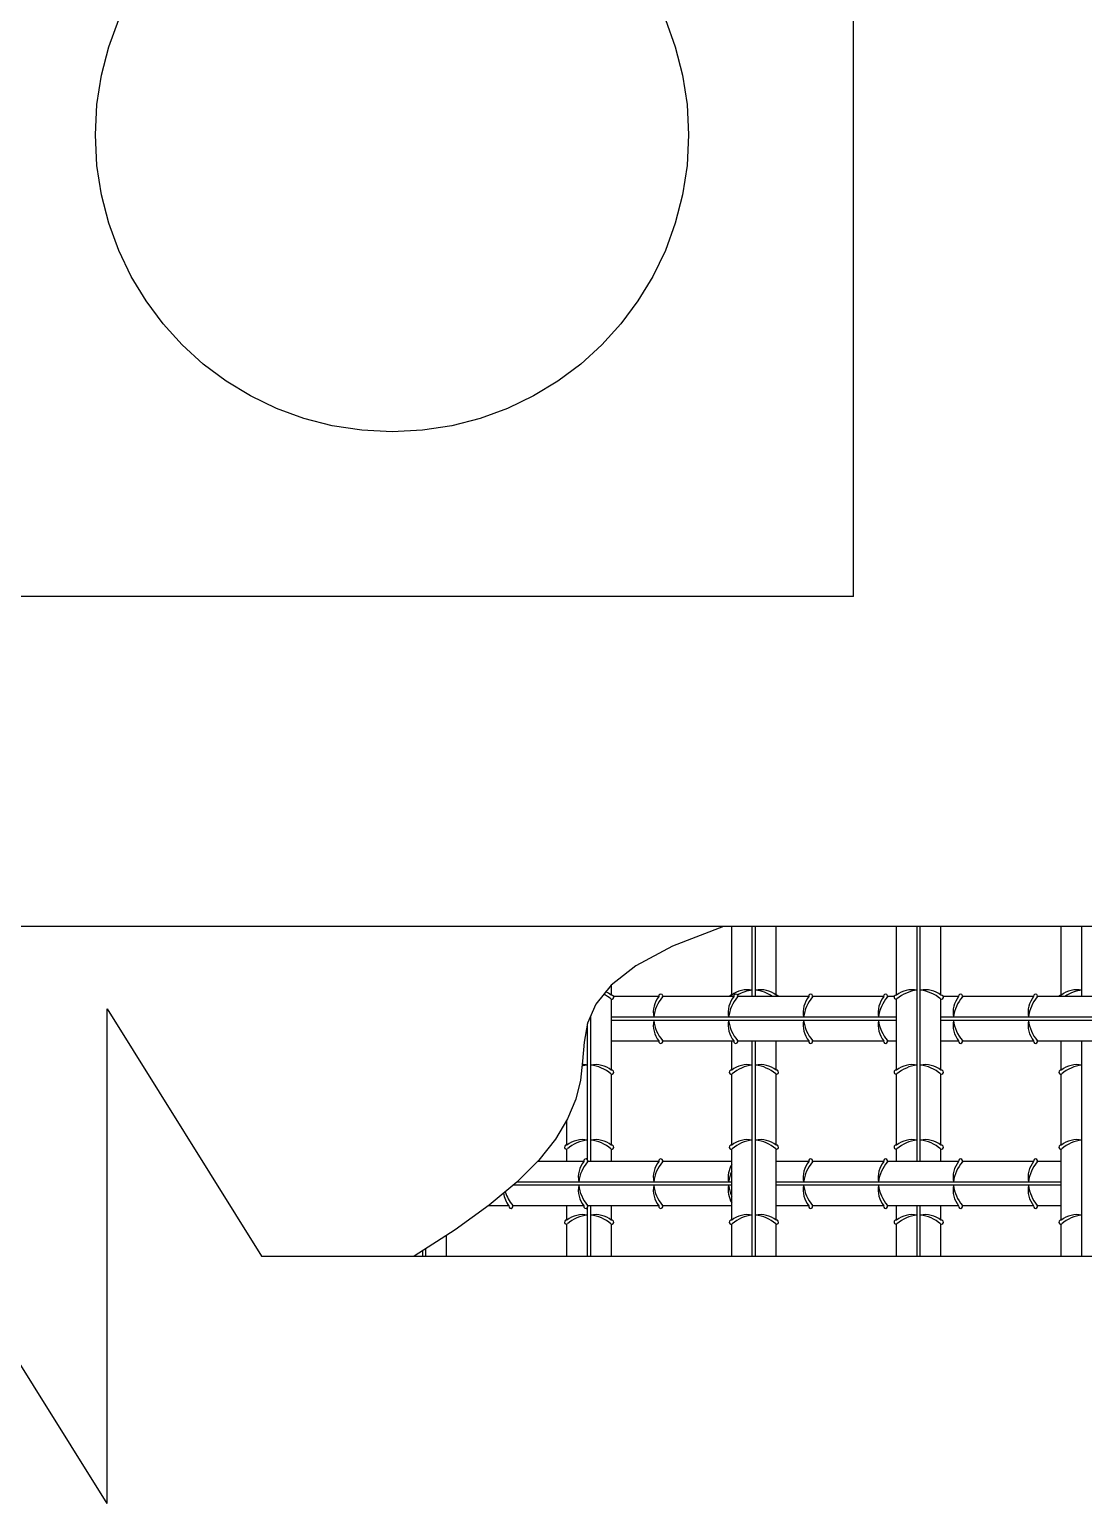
# Model space of a CAD drawing. Header units: millimetres. Extents: x -4774.1 to -4752.9, y -4666.5 to -4651.
# Drawn here: x -4763.474 to -4761.684, y -4662.541 to -4660.038 of the extents above; entities that cross this region are included whole.
import ezdxf

# ---------------------------------------------------------------- set-up
doc = ezdxf.new("R2010")
doc.units = ezdxf.units.MM
doc.header["$LTSCALE"] = 10
doc.linetypes.add('DASHED', pattern=[0.75, 0.5, -0.25])
doc.layers.add('Termotécnica', color=7, linetype='Continuous')

msp = doc.modelspace()

# ---------------------------------------------------------------- linework, layer by layer
at = {"layer": 'Termotécnica', "color": 2}
for p, q in [((-4762.0744, -4661.0011), (-4762.0744, -4658.0039)), ((-4762.0744, -4661.0011), (-4768.7944, -4661.0011)), ((-4761.5144, -4661.5612), (-4769.3264, -4661.5612))]:
    msp.add_line(p, q, dxfattribs=at)
at = {"layer": 'Termotécnica', "color": 1}
for p, q in [((-4762.2813, -4661.678), (-4762.2813, -4661.5612)), ((-4762.2463, -4661.6801), (-4762.2463, -4661.5612)), ((-4762.2408, -4661.6801), (-4762.2408, -4661.5612)), ((-4762.2057, -4661.678), (-4762.2057, -4661.5612)), ((-4762.0013, -4661.678), (-4762.0013, -4661.5612)), ((-4761.9663, -4661.9601), (-4761.9663, -4661.5612)), ((-4761.9608, -4661.9601), (-4761.9608, -4661.5612)), ((-4761.9257, -4661.678), (-4761.9257, -4661.5612)), ((-4761.7213, -4661.678), (-4761.7213, -4661.5612)), ((-4761.6863, -4661.6801), (-4761.6863, -4661.5612)), ((-4762.4857, -4661.678), (-4762.4857, -4661.6602)), ((-4762.4857, -4661.8053), (-4762.4857, -4661.6846)), ((-4762.4051, -4661.6801), (-4762.4818, -4661.6801)), ((-4762.2777, -4661.6801), (-4762.3985, -4661.6801)), ((-4762.1504, -4661.6801), (-4762.2711, -4661.6801)), ((-4762.0231, -4661.6801), (-4762.1438, -4661.6801)), ((-4762.0053, -4661.6801), (-4762.0164, -4661.6801)), ((-4762.0013, -4661.8053), (-4762.0013, -4661.6846)), ((-4761.9257, -4661.8053), (-4761.9257, -4661.6846)), ((-4761.8957, -4661.6801), (-4761.9218, -4661.6801)), ((-4761.7684, -4661.6801), (-4761.8891, -4661.6801)), ((-4761.641, -4661.6801), (-4761.7618, -4661.6801)), ((-4763.3425, -4661.7012), (-4763.08, -4662.1212)), ((-4762.5263, -4661.9575), (-4762.5263, -4661.7267)), ((-4762.5208, -4661.9601), (-4762.5208, -4661.7132)), ((-4762.0013, -4661.7152), (-4762.4857, -4661.7152)), ((-4762.0013, -4661.7206), (-4762.4857, -4661.7206)), ((-4761.4413, -4661.7152), (-4761.9257, -4661.7152)), ((-4761.4413, -4661.7206), (-4761.9257, -4661.7206)), ((-4762.4051, -4661.7557), (-4762.4857, -4661.7557)), ((-4762.2777, -4661.7557), (-4762.3985, -4661.7557)), ((-4762.2813, -4661.8053), (-4762.2813, -4661.7557)), ((-4762.1504, -4661.7557), (-4762.2711, -4661.7557)), ((-4762.2463, -4662.1212), (-4762.2463, -4661.7557)), ((-4762.2408, -4662.1212), (-4762.2408, -4661.7557)), ((-4762.2057, -4661.8053), (-4762.2057, -4661.7557)), ((-4762.0231, -4661.7557), (-4762.1438, -4661.7557)), ((-4762.0013, -4661.7557), (-4762.0164, -4661.7557)), ((-4761.8957, -4661.7557), (-4761.9257, -4661.7557)), ((-4761.7684, -4661.7557), (-4761.8891, -4661.7557)), ((-4761.641, -4661.7557), (-4761.7618, -4661.7557)), ((-4761.7213, -4661.8053), (-4761.7213, -4661.7557)), ((-4761.6863, -4662.1212), (-4761.6863, -4661.7557)), ((-4762.4857, -4661.9326), (-4762.4857, -4661.8119)), ((-4762.2813, -4661.9326), (-4762.2813, -4661.8119)), ((-4762.2057, -4661.9326), (-4762.2057, -4661.8119)), ((-4762.0013, -4661.9326), (-4762.0013, -4661.8119)), ((-4761.9257, -4661.9326), (-4761.9257, -4661.8119)), ((-4761.7213, -4661.9326), (-4761.7213, -4661.8119)), ((-4762.5613, -4661.9326), (-4762.5613, -4661.8902)), ((-4762.5324, -4661.9601), (-4762.6114, -4661.9601)), ((-4762.5613, -4661.9601), (-4762.5613, -4661.9392)), ((-4762.4051, -4661.9601), (-4762.5258, -4661.9601)), ((-4762.4857, -4661.9601), (-4762.4857, -4661.9392)), ((-4762.2813, -4661.9601), (-4762.3985, -4661.9601)), ((-4762.2813, -4662.06), (-4762.2813, -4661.9392)), ((-4762.2057, -4662.06), (-4762.2057, -4661.9392)), ((-4762.1504, -4661.9601), (-4762.2057, -4661.9601)), ((-4762.0231, -4661.9601), (-4762.1438, -4661.9601)), ((-4761.8957, -4661.9601), (-4762.0164, -4661.9601)), ((-4762.0013, -4661.9601), (-4762.0013, -4661.9392)), ((-4761.9257, -4661.9601), (-4761.9257, -4661.9392)), ((-4761.7684, -4661.9601), (-4761.8891, -4661.9601)), ((-4761.7213, -4661.9601), (-4761.7618, -4661.9601)), ((-4761.7213, -4662.06), (-4761.7213, -4661.9392)), ((-4762.2813, -4662.0006), (-4762.6529, -4662.0006)), ((-4762.2813, -4661.9952), (-4762.6464, -4661.9952)), ((-4761.7213, -4661.9952), (-4762.2057, -4661.9952)), ((-4761.7213, -4662.0006), (-4762.2057, -4662.0006)), ((-4762.6597, -4662.0357), (-4762.6949, -4662.0357)), ((-4762.5324, -4662.0357), (-4762.6531, -4662.0357)), ((-4762.5613, -4662.06), (-4762.5613, -4662.0357)), ((-4762.4051, -4662.0357), (-4762.5258, -4662.0357)), ((-4762.5208, -4662.1212), (-4762.5208, -4662.0357)), ((-4762.4857, -4662.06), (-4762.4857, -4662.0357)), ((-4762.2813, -4662.0357), (-4762.3985, -4662.0357)), ((-4762.1504, -4662.0357), (-4762.2057, -4662.0357)), ((-4762.0231, -4662.0357), (-4762.1438, -4662.0357)), ((-4761.8957, -4662.0357), (-4762.0164, -4662.0357)), ((-4762.0013, -4662.06), (-4762.0013, -4662.0357)), ((-4761.9663, -4662.1212), (-4761.9663, -4662.0357)), ((-4761.9608, -4662.1212), (-4761.9608, -4662.0357)), ((-4761.9257, -4662.06), (-4761.9257, -4662.0357)), ((-4761.7684, -4662.0357), (-4761.8891, -4662.0357)), ((-4761.7213, -4662.0357), (-4761.7618, -4662.0357)), ((-4762.5263, -4662.1212), (-4762.5263, -4662.0383)), ((-4762.7657, -4662.1212), (-4762.7657, -4662.0859)), ((-4762.5613, -4662.1212), (-4762.5613, -4662.0666)), ((-4762.4857, -4662.1212), (-4762.4857, -4662.0666)), ((-4762.2813, -4662.1212), (-4762.2813, -4662.0666)), ((-4762.2057, -4662.1212), (-4762.2057, -4662.0666)), ((-4762.0013, -4662.1212), (-4762.0013, -4662.0666)), ((-4761.9257, -4662.1212), (-4761.9257, -4662.0666)), ((-4761.7213, -4662.1212), (-4761.7213, -4662.0666)), ((-4762.8008, -4662.1212), (-4762.8008, -4662.1084)), ((-4763.3425, -4662.5412), (-4763.605, -4662.1212)), ((-4763.08, -4662.1212), (-4759.2878, -4662.1212)), ((-4762.8063, -4662.1212), (-4762.8063, -4662.112))]:
    msp.add_line(p, q, dxfattribs=at)
for points in [[(-4762.2952, -4661.5612), (-4762.3821, -4661.5948), (-4762.4444, -4661.6279), (-4762.4863, -4661.6606), (-4762.5121, -4661.693), (-4762.526, -4661.7253), (-4762.5322, -4661.7575), (-4762.5349, -4661.7897), (-4762.5383, -4661.8221), (-4762.5462, -4661.8547), (-4762.56, -4661.888), (-4762.5807, -4661.9223), (-4762.6092, -4661.9579), (-4762.6465, -4661.9953), (-4762.6935, -4662.0347), (-4762.7512, -4662.0765), (-4762.8205, -4662.1212)], [(-4763.3425, -4662.5412), (-4763.3425, -4661.7012)]]:
    msp.add_lwpolyline(points, dxfattribs=at)
at = {"layer": 'Termotécnica', "color": 1, "linetype": 'DASHED'}
msp.add_circle((-4762.8584, -4660.2171), 0.504, dxfattribs=at)
at = {"layer": 'Termotécnica', "color": 1}
for centre, radius, start, end in [((-4762.5285, -4661.7333), 0.0645, 49.377, 62.401), ((-4762.5129, -4661.712), 0.0435, 51.4434, 66.4078), ((-4762.485, -4661.6813), 0.00339, 243.3743, 103.9539), ((-4762.371, -4661.7073), 0.0435, 141.4434, 190.4292), ((-4762.3498, -4661.7229), 0.0645, 139.377, 173.1316), ((-4762.4018, -4661.6794), 0.00339, 333.3743, 193.9539), ((-4762.2437, -4661.7073), 0.0435, 141.4434, 190.4292), ((-4762.2224, -4661.7229), 0.0645, 139.377, 173.1316), ((-4762.2821, -4661.6813), 0.00339, 76.0461, 160.3919), ((-4762.2541, -4661.712), 0.0435, 79.5708, 128.5566), ((-4762.2744, -4661.6794), 0.00339, 333.3743, 193.9539), ((-4762.2385, -4661.7333), 0.0645, 96.8684, 120.6572), ((-4762.2329, -4661.712), 0.0435, 51.4434, 100.4292), ((-4762.2485, -4661.7333), 0.0645, 55.447, 83.1316), ((-4762.205, -4661.6813), 0.00339, 19.6081, 103.9539), ((-4762.1164, -4661.7073), 0.0435, 141.4434, 190.4292), ((-4762.0951, -4661.7229), 0.0645, 139.377, 173.1316), ((-4762.1471, -4661.6794), 0.00339, 333.3743, 193.9539), ((-4761.989, -4661.7073), 0.0435, 141.4434, 190.4292), ((-4761.9678, -4661.7229), 0.0645, 139.377, 173.1316), ((-4762.0198, -4661.6794), 0.00339, 333.3743, 193.9539), ((-4762.0021, -4661.6813), 0.00339, 76.0461, 296.6257), ((-4761.9741, -4661.712), 0.0435, 79.5708, 128.5566), ((-4761.9585, -4661.7333), 0.0645, 96.8684, 130.623), ((-4761.9529, -4661.712), 0.0435, 51.4434, 100.4292), ((-4761.9685, -4661.7333), 0.0645, 49.377, 83.1316), ((-4761.925, -4661.6813), 0.00339, 243.3743, 103.9539), ((-4761.8617, -4661.7073), 0.0435, 141.4434, 190.4292), ((-4761.8404, -4661.7229), 0.0645, 139.377, 173.1316), ((-4761.8924, -4661.6794), 0.00339, 333.3743, 193.9539), ((-4761.7343, -4661.7073), 0.0435, 141.4434, 190.4292), ((-4761.7131, -4661.7229), 0.0645, 139.377, 173.1316), ((-4761.7651, -4661.6794), 0.00339, 333.3743, 193.9539), ((-4761.7221, -4661.6813), 0.00339, 76.0461, 160.3919), ((-4761.6941, -4661.712), 0.0435, 79.5708, 128.5566), ((-4761.6785, -4661.7333), 0.0645, 96.8684, 124.553), ((-4762.371, -4661.7285), 0.0435, 169.5708, 218.5566), ((-4762.3498, -4661.7129), 0.0645, 186.8684, 220.623), ((-4762.2437, -4661.7285), 0.0435, 169.5708, 218.5566), ((-4762.2224, -4661.7129), 0.0645, 186.8684, 220.623), ((-4762.1164, -4661.7285), 0.0435, 169.5708, 218.5566), ((-4762.0951, -4661.7129), 0.0645, 186.8684, 220.623), ((-4761.989, -4661.7285), 0.0435, 169.5708, 218.5566), ((-4761.9678, -4661.7129), 0.0645, 186.8684, 220.623), ((-4761.8617, -4661.7285), 0.0435, 169.5708, 218.5566), ((-4761.8404, -4661.7129), 0.0645, 186.8684, 220.623), ((-4761.7343, -4661.7285), 0.0435, 169.5708, 218.5566), ((-4761.7131, -4661.7129), 0.0645, 186.8684, 220.623), ((-4762.4018, -4661.7565), 0.00339, 166.0461, 26.6257), ((-4762.2744, -4661.7565), 0.00339, 166.0461, 26.6257), ((-4762.1471, -4661.7565), 0.00339, 166.0461, 26.6257), ((-4762.0198, -4661.7565), 0.00339, 166.0461, 26.6257), ((-4761.8924, -4661.7565), 0.00339, 166.0461, 26.6257), ((-4761.7651, -4661.7565), 0.00339, 166.0461, 26.6257), ((-4762.5185, -4661.8606), 0.0645, 96.8684, 105.5029), ((-4762.5341, -4661.8393), 0.0435, 79.5708, 91.8277), ((-4762.5129, -4661.8393), 0.0435, 51.4434, 100.4292), ((-4762.5285, -4661.8606), 0.0645, 49.377, 83.1316), ((-4762.485, -4661.8086), 0.00339, 243.3743, 103.9539), ((-4762.2821, -4661.8086), 0.00339, 76.0461, 296.6257), ((-4762.2541, -4661.8393), 0.0435, 79.5708, 128.5566), ((-4762.2385, -4661.8606), 0.0645, 96.8684, 130.623), ((-4762.2329, -4661.8393), 0.0435, 51.4434, 100.4292), ((-4762.2485, -4661.8606), 0.0645, 49.377, 83.1316), ((-4762.205, -4661.8086), 0.00339, 243.3743, 103.9539), ((-4762.0021, -4661.8086), 0.00339, 76.0461, 296.6257), ((-4761.9741, -4661.8393), 0.0435, 79.5708, 128.5566), ((-4761.9585, -4661.8606), 0.0645, 96.8684, 130.623), ((-4761.9529, -4661.8393), 0.0435, 51.4434, 100.4292), ((-4761.9685, -4661.8606), 0.0645, 49.377, 83.1316), ((-4761.925, -4661.8086), 0.00339, 243.3743, 103.9539), ((-4761.7221, -4661.8086), 0.00339, 76.0461, 296.6257), ((-4761.6941, -4661.8393), 0.0435, 79.5708, 128.5566), ((-4761.6785, -4661.8606), 0.0645, 96.8684, 130.623), ((-4762.5621, -4661.9359), 0.00339, 76.0461, 296.6257), ((-4762.5341, -4661.9667), 0.0435, 79.5708, 128.5566), ((-4762.5185, -4661.9879), 0.0645, 96.8684, 130.623), ((-4762.5129, -4661.9667), 0.0435, 51.4434, 100.4292), ((-4762.5285, -4661.9879), 0.0645, 49.377, 83.1316), ((-4762.485, -4661.9359), 0.00339, 243.3743, 103.9539), ((-4762.2821, -4661.9359), 0.00339, 76.0461, 296.6257), ((-4762.2541, -4661.9667), 0.0435, 79.5708, 128.5566), ((-4762.2385, -4661.9879), 0.0645, 96.8684, 130.623), ((-4762.2329, -4661.9667), 0.0435, 51.4434, 100.4292), ((-4762.2485, -4661.9879), 0.0645, 49.377, 83.1316), ((-4762.205, -4661.9359), 0.00339, 243.3743, 103.9539), ((-4762.0021, -4661.9359), 0.00339, 76.0461, 296.6257), ((-4761.9741, -4661.9667), 0.0435, 79.5708, 128.5566), ((-4761.9585, -4661.9879), 0.0645, 96.8684, 130.623), ((-4761.9529, -4661.9667), 0.0435, 51.4434, 100.4292), ((-4761.9685, -4661.9879), 0.0645, 49.377, 83.1316), ((-4761.925, -4661.9359), 0.00339, 243.3743, 103.9539), ((-4761.7221, -4661.9359), 0.00339, 76.0461, 296.6257), ((-4761.6941, -4661.9667), 0.0435, 79.5708, 128.5566), ((-4761.6785, -4661.9879), 0.0645, 96.8684, 130.623), ((-4762.4984, -4661.9873), 0.0435, 141.4434, 190.4292), ((-4762.4771, -4662.0029), 0.0645, 139.377, 173.1316), ((-4762.5291, -4661.9594), 0.00339, 333.3743, 193.9539), ((-4762.371, -4661.9873), 0.0435, 141.4434, 190.4292), ((-4762.3498, -4662.0029), 0.0645, 139.377, 173.1316), ((-4762.4018, -4661.9594), 0.00339, 333.3743, 193.9539), ((-4762.1164, -4661.9873), 0.0435, 141.4434, 190.4292), ((-4762.0951, -4662.0029), 0.0645, 139.377, 173.1316), ((-4762.1471, -4661.9594), 0.00339, 333.3743, 193.9539), ((-4761.989, -4661.9873), 0.0435, 141.4434, 190.4292), ((-4761.9678, -4662.0029), 0.0645, 139.377, 173.1316), ((-4762.0198, -4661.9594), 0.00339, 333.3743, 193.9539), ((-4761.8617, -4661.9873), 0.0435, 141.4434, 190.4292), ((-4761.8404, -4662.0029), 0.0645, 139.377, 173.1316), ((-4761.8924, -4661.9594), 0.00339, 333.3743, 193.9539), ((-4761.7343, -4661.9873), 0.0435, 141.4434, 190.4292), ((-4761.7131, -4662.0029), 0.0645, 139.377, 173.1316), ((-4761.7651, -4661.9594), 0.00339, 333.3743, 193.9539), ((-4762.2437, -4661.9873), 0.0435, 149.8039, 190.4292), ((-4762.2224, -4662.0029), 0.0645, 155.8481, 173.1316), ((-4762.4984, -4662.0085), 0.0435, 169.5708, 218.5566), ((-4762.4771, -4661.9929), 0.0645, 186.8684, 220.623), ((-4762.371, -4662.0085), 0.0435, 169.5708, 218.5566), ((-4762.3498, -4661.9929), 0.0645, 186.8684, 220.623), ((-4762.2437, -4662.0085), 0.0435, 169.5708, 210.1961), ((-4762.2224, -4661.9929), 0.0645, 186.8684, 204.1519), ((-4762.1164, -4662.0085), 0.0435, 169.5708, 218.5566), ((-4762.0951, -4661.9929), 0.0645, 186.8684, 220.623), ((-4761.989, -4662.0085), 0.0435, 169.5708, 218.5566), ((-4761.9678, -4661.9929), 0.0645, 186.8684, 220.623), ((-4761.8617, -4662.0085), 0.0435, 169.5708, 218.5566), ((-4761.8404, -4661.9929), 0.0645, 186.8684, 220.623), ((-4761.7343, -4662.0085), 0.0435, 169.5708, 218.5566), ((-4761.7131, -4661.9929), 0.0645, 186.8684, 220.623), ((-4762.6257, -4662.0085), 0.0435, 187.2499, 218.5566), ((-4762.6044, -4661.9929), 0.0645, 196.9538, 220.623), ((-4762.6564, -4662.0365), 0.00339, 166.0461, 26.6257), ((-4762.5291, -4662.0365), 0.00339, 166.0461, 26.6257), ((-4762.4018, -4662.0365), 0.00339, 166.0461, 26.6257), ((-4762.1471, -4662.0365), 0.00339, 166.0461, 26.6257), ((-4762.0198, -4662.0365), 0.00339, 166.0461, 26.6257), ((-4761.8924, -4662.0365), 0.00339, 166.0461, 26.6257), ((-4761.7651, -4662.0365), 0.00339, 166.0461, 26.6257), ((-4762.5621, -4662.0633), 0.00339, 76.0461, 296.6257), ((-4762.5341, -4662.094), 0.0435, 79.5708, 128.5566), ((-4762.5185, -4662.1153), 0.0645, 96.8684, 130.623), ((-4762.5129, -4662.094), 0.0435, 51.4434, 100.4292), ((-4762.5285, -4662.1153), 0.0645, 49.377, 83.1316), ((-4762.485, -4662.0633), 0.00339, 243.3743, 103.9539), ((-4762.2821, -4662.0633), 0.00339, 76.0461, 296.6257), ((-4762.2541, -4662.094), 0.0435, 79.5708, 128.5566), ((-4762.2385, -4662.1153), 0.0645, 96.8684, 130.623), ((-4762.2329, -4662.094), 0.0435, 51.4434, 100.4292), ((-4762.2485, -4662.1153), 0.0645, 49.377, 83.1316), ((-4762.205, -4662.0633), 0.00339, 243.3743, 103.9539), ((-4762.0021, -4662.0633), 0.00339, 76.0461, 296.6257), ((-4761.9741, -4662.094), 0.0435, 79.5708, 128.5566), ((-4761.9585, -4662.1153), 0.0645, 96.8684, 130.623), ((-4761.9529, -4662.094), 0.0435, 51.4434, 100.4292), ((-4761.9685, -4662.1153), 0.0645, 49.377, 83.1316), ((-4761.925, -4662.0633), 0.00339, 243.3743, 103.9539), ((-4761.7221, -4662.0633), 0.00339, 76.0461, 296.6257), ((-4761.6941, -4662.094), 0.0435, 79.5708, 128.5566), ((-4761.6785, -4662.1153), 0.0645, 96.8684, 130.623)]:
    msp.add_arc(centre, radius, start, end, dxfattribs=at)

doc.saveas('drawing.dxf')
